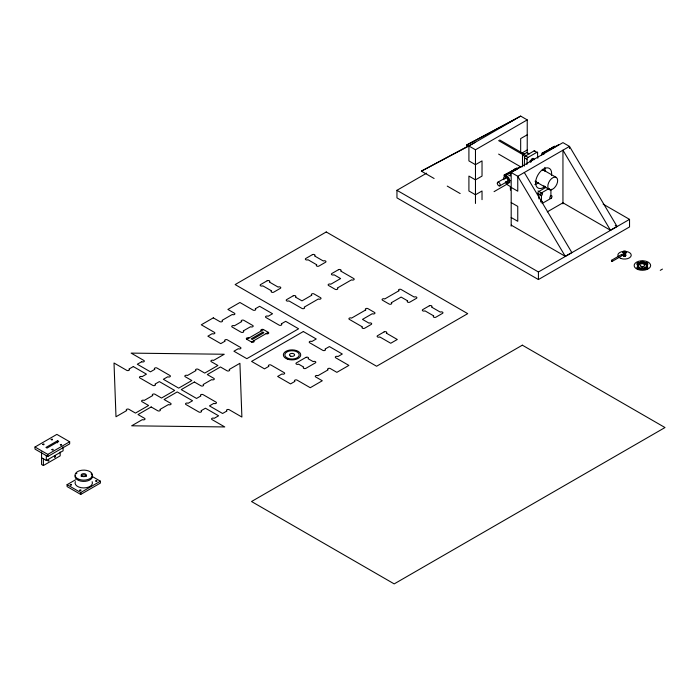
<?xml version="1.0" encoding="UTF-8"?>
<svg xmlns="http://www.w3.org/2000/svg" width="700" height="700" viewBox="0 0 700 700"><rect width="100%" height="100%" fill="white"/><g stroke="black" fill="none" stroke-linecap="round" stroke-linejoin="round"><path stroke-width="1.05" d="M524.309 166.075L524.589 156.511L534.546 150.614L535.246 151.463M526.864 164.561L527.231 157.876L537.434 151.987L537.801 158.252M622.387 255.474L621.696 254.424L622.317 255.553L612.106 261.441L611.485 261.109L611.468 260.33L621.67 254.432M549.115 149.529L550.576 148.794M550.567 148.855L549.176 149.546M612.106 261.441L611.511 260.304M434.105 178.5L421.374 171.15L475.475 142.196M468.387 146.107L466.567 145.058L520.669 116.104L527.231 119.893L527.231 153.186M520.669 116.104L468.912 145.985L421.374 171.15M603.137 204.12L629.536 219.371L629.536 226.94L538.423 279.554L396.953 197.873L396.953 190.304L426.641 173.162M482.029 199.666L482.029 190.986L475.475 194.775L468.912 190.986L468.912 176.076L475.475 179.865L482.029 176.076L482.029 160.895L475.475 164.684L468.912 160.895L468.912 145.985L475.475 149.774L527.231 119.893M527.231 134.803L520.669 138.591L520.669 152.688M521.605 153.23L527.231 149.984M522.489 166.775L522.489 155.015L526.864 152.486L529.27 153.877M505.864 181.554A3.867 2.231 60 0 0 509.381 182.271A3.867 2.231 60 0 0 508.541 177.634A3.867 2.231 60 0 0 504.884 176.12L503.904 175.236L516.758 168.219M544.171 153.991A3.867 2.231 60 0 0 542.789 154.236L541.809 153.352L554.663 146.326L551.696 148.032A1.103 0.639 60 0 1 552.09 148.024M513.791 169.916L516.705 168.236A1.103 0.639 60 0 1 517.178 168.298L514.264 169.986A1.103 0.639 60 0 0 513.817 169.855L517.755 168.298M542.194 153.151L551.285 148.934M506.529 174.064A1.103 0.639 60 0 1 506.975 174.195L509.819 172.48A1.103 0.639 60 0 0 509.407 172.436M552.169 148.102L555.082 146.423A1.103 0.639 60 0 0 554.645 146.282M35 447.011L56.866 434.385L69.668 441.77L69.668 443.879L47.801 456.505L35 449.111L35 447.011L47.801 454.396L69.668 441.77M504.525 175.91L507.308 174.3M509.162 173.232L520.669 166.609M542.43 154.026L545.212 152.416M548.371 150.614L558.574 144.725M504.884 176.12L506.161 175.385M511.192 226.179L511.192 172.506L562.949 142.625L569.503 146.405L617.041 226.459L610.479 230.248L562.949 202.808L547.278 211.855M497.735 182.306L506.056 177.502M57.619 440.711L45.955 447.44L47.049 448.07L58.712 441.341L57.619 440.711L57.619 442.811M499.8 185.885L508.121 181.072M509.731 180.924L510.37 180.548M494.06 191.651L506.817 184.284M248.964 338.012A1.549 0.893 0 0 0 246.776 338.012A1.549 0.893 0 0 0 246.776 339.281L263.541 329.595L268.293 332.342A1.549 0.893 0 0 1 268.293 333.602A1.549 0.893 0 0 1 266.105 333.602M41.571 457.748L46.322 460.495L63.087 450.809L63.087 446.915M246.776 339.281L251.527 342.02L268.293 332.342M41.571 451.946L41.571 464.485L43.4 465.535L60.174 455.858L60.174 452.008M545.781 187.46L538.895 191.441A1.549 0.893 -60 0 0 537.801 193.331A1.549 0.893 -60 0 0 538.895 193.97L538.895 198.879M549.194 188.44L541.441 192.911L537.994 190.925M542.308 203.359L550.918 198.389M92.225 476.455L100.406 481.18L100.406 483.07L80.728 494.436L67.086 486.561L67.086 484.671L75.521 479.798M67.086 484.671L80.728 492.546L100.406 481.18M511.192 225.111L565.285 256.34L571.847 252.551L524.309 172.506M396.953 190.304L538.423 271.976L629.536 219.371M660.258 270.349L662.445 269.089M466.567 145.058L514.106 119.893M512.164 170.87C510.974 171.789 514.159 169.741 512.312 170.923M552.396 147.254L551.994 147.674L553 148.339A3.867 2.231 60 0 1 553.271 148.164M514.491 169.138L514.089 169.558L515.086 170.231A3.867 2.231 60 0 1 515.524 169.986M551.696 148.032L555.66 146.405M513.38 170.817L504.289 175.035M534.153 150.832L537.801 152.933M530.688 162.164L530.688 161.455A2.319 1.339 -60 0 1 532.332 158.611L533.488 159.285M499.713 139.991L524.947 154.56M525.403 155.881L527.957 157.351M498.619 140.621L523.854 155.19M522.489 155.015L524.895 156.406M524.309 157.771L526.864 159.241M529.891 160.991L530.688 161.455M542.771 169.278L545.606 170.905M542.553 169.531L556.22 177.415A6.956 4.016 -60 0 1 554.015 188.195A6.956 4.016 -60 0 1 547.986 184.721A6.956 4.016 -60 0 1 556.22 177.415M498.619 154.096L521.054 167.046M615.221 225.409L617.041 226.459M543.812 185.867L545.09 186.602M549.736 189.289L550.918 189.971L550.918 195.86L550.322 195.519M535.596 181.58L549.264 189.472M511.192 172.506L517.755 176.286L565.285 256.34M506.975 174.195L510.326 175.98L510.457 172.506M537.889 193.384L539.07 194.075M539.665 194.416L541.441 195.44L541.441 201.329L540.846 200.987M511.192 187.416L517.755 191.196L517.755 176.286L569.503 146.405L569.503 148.54M511.192 202.597L517.755 206.386L517.755 221.296L511.192 217.508M447.248 186.095L460.162 193.55M505.391 182.245L506.502 183.977A1.103 0.639 60 0 0 506.896 184.45L510.326 186.55L510.457 190.181M610.479 230.248L562.949 150.194L562.949 203.875M643.816 262.859A1.549 0.893 0 0 0 644.394 262.692A2.065 1.19 0 0 1 647.141 262.78A2.065 1.19 0 0 1 647.29 264.364L647.29 265.204A1.549 0.893 0 0 0 646.975 265.912A4.638 2.678 0 0 1 646.975 266.796A1.549 0.893 0 0 0 647.29 267.505A2.065 1.19 0 0 1 647.141 269.089A2.065 1.19 0 0 1 644.394 269.176A1.549 0.893 0 0 0 643.178 268.993A4.638 2.678 0 0 1 641.629 268.993A1.549 0.893 0 0 0 640.413 269.176A2.065 1.19 0 0 1 637.665 269.089A2.065 1.19 0 0 1 637.508 267.505L637.508 266.665A1.549 0.893 0 0 0 637.831 265.956A4.638 2.678 0 0 1 637.831 265.064A1.549 0.893 0 0 0 637.508 264.364A2.065 1.19 0 0 1 637.665 262.78A2.065 1.19 0 0 1 640.413 262.692A1.549 0.893 0 0 0 640.832 262.824M647.29 264.364A1.549 0.893 0 0 0 646.975 265.064A4.638 2.678 0 0 1 646.975 265.956A1.549 0.893 0 0 0 647.29 266.665L647.29 267.505M646.975 265.064L646.975 266.796M644.394 262.692L644.394 263.533A2.065 1.19 0 0 1 647.141 263.62A2.065 1.19 0 0 1 647.29 265.204M637.508 266.665A2.065 1.19 0 0 0 637.665 268.249A2.065 1.19 0 0 0 640.413 268.336A1.549 0.893 0 0 1 641.629 268.152A4.638 2.678 0 0 0 643.178 268.152A1.549 0.893 0 0 1 644.394 268.336L644.394 269.176M643.178 268.152L643.178 268.993M641.629 268.152L641.629 268.993M640.413 262.692L640.413 263.533A1.549 0.893 0 0 0 640.832 263.672M640.413 268.336L640.413 269.176M637.831 265.064L637.831 266.796A1.549 0.893 0 0 1 637.508 267.505M637.508 264.364L637.508 265.204A1.549 0.893 0 0 1 637.831 265.912A4.638 2.678 0 0 0 637.831 266.796M625.275 252.674L625.275 256.043M538.423 271.976L538.423 279.554M475.475 149.774L475.475 203.455M80.728 492.546L80.728 494.436M47.801 454.396L47.801 456.505M46.322 455.621L46.322 460.495M43.4 458.806L43.4 465.535M509.889 182.779A1.103 0.639 60 0 1 509.626 182.595M544.434 152.18A1.103 0.639 60 0 1 544.88 152.311L547.794 150.631A1.103 0.639 60 0 0 547.356 150.491M515.812 169.811A3.867 2.231 60 0 1 516.924 169.514M503.991 179.725A3.867 2.231 60 0 1 505.811 176.251A3.867 2.231 60 0 1 509.154 181.335A3.867 2.231 60 0 1 505.662 182.28M504.963 178.832A2.065 1.19 60 0 1 506.415 177.992A2.065 1.19 60 0 1 507.876 180.521A2.065 1.19 60 0 1 506.415 181.361M541.747 155.024A3.867 2.231 60 0 1 542.92 154.35M553.262 148.383A3.867 2.231 60 0 1 553.403 148.181M532.332 158.611A2.319 1.339 -60 0 1 533.969 159.565M530.898 161.998A2.065 1.19 -60 0 1 532.009 159.416A2.065 1.19 -60 0 1 533.733 159.609M534.1 159.731A2.712 1.566 -60 0 0 533.916 159.294L533.365 158.944A1.82 1.05 -60 0 0 532.026 159.714L531.475 160.711A2.712 1.566 -60 0 0 531.291 161.35M643.361 266.578A1.032 0.595 0 0 1 641.392 266.245M643.72 264.6A2.065 1.19 0 0 1 643.991 266.271A2.065 1.19 0 0 1 641.086 266.429A2.065 1.19 0 0 1 640.815 264.757M647.29 266.665A2.065 1.19 0 0 1 647.141 268.249A2.065 1.19 0 0 1 644.394 268.336M637.508 265.204A2.065 1.19 0 0 1 637.665 263.62A2.065 1.19 0 0 1 640.413 263.533M624.951 255.08A1.032 0.595 0 0 1 625.371 255.981A1.032 0.595 0 0 1 623.753 256.007A1.032 0.595 0 0 1 624.076 255.089M625.188 254.45A1.461 0.84 0 0 1 625.651 255.745A1.461 0.84 0 0 1 623.35 255.684A1.461 0.84 0 0 1 624.032 254.415M540.75 202.011A1.549 0.893 -60 0 1 542.29 201.311A1.549 0.893 -60 0 1 542.133 203.175M551.609 189.289A1.549 0.893 -60 0 1 550.445 190.12A1.549 0.893 -60 0 1 549.824 189.341M253.715 340.76A1.549 0.893 0 0 1 253.715 342.02A1.549 0.893 0 0 1 251.527 342.02M261.354 330.864A1.549 0.893 0 0 1 261.354 329.595A1.549 0.893 0 0 1 263.541 329.595M544.775 167.396A11.34 6.545 -60 0 1 544.95 171.526M538.528 182.656A11.34 6.545 -60 0 1 534.861 184.572M545.09 186.445A11.34 6.545 -60 0 1 535.622 183.374A11.34 6.545 -60 0 1 544.119 168.656A11.34 6.545 -60 0 1 551.512 175.315M542.281 169.54A6.956 4.016 -60 0 1 542.736 170.293M536.349 181.352A6.956 4.016 -60 0 1 535.062 181.23M91.157 473.786A8.689 5.014 0 0 1 85.409 481.32A8.689 5.014 0 0 1 75.18 475.58M76.388 473.734A8.689 5.014 0 0 1 76.851 473.349M92.164 481.688A8.689 5.014 0 0 1 83.668 487.935A8.689 5.014 0 0 1 75.364 481.609M81.174 476.411A2.581 1.488 0 0 1 83.746 474.924A2.581 1.488 0 0 1 86.328 476.411M47.959 460.749C49.227 462.21 49.123 458.019 47.959 460.749M54.521 456.96C55.764 458.5 55.641 454.16 54.521 456.96M42.796 444.334C44.319 445.979 44.704 442.873 42.805 444.29M51.179 439.495C52.482 441.175 53.296 438.078 51.188 439.442M51.949 449.619C53.357 451.316 53.9 448.123 51.949 449.619M60.331 444.78C61.731 446.469 62.326 443.293 60.331 444.78M70.219 484.767C71.505 486.456 72.362 483.341 70.236 484.724M79.695 490.245C81.034 491.916 81.839 488.801 79.712 490.201M95.734 480.988C97.282 482.659 97.519 479.465 95.734 480.988M638.356 264.416C639.73 266.114 640.36 262.92 638.356 264.416M638.356 263.576C639.782 265.248 640.386 262.089 638.356 263.576M638.356 268.205L639.669 268.564L639.756 267.995L638.356 267.365L639.861 267.269L638.365 268.161M644.91 263.576C646.336 265.256 646.949 262.089 644.91 263.576M644.91 264.416C646.284 266.123 646.923 262.92 644.91 264.416M644.91 268.205C646.616 269.806 646.572 266.735 644.928 268.161M644.91 267.365C646.258 269.027 647.045 265.93 644.928 267.312M326.244 231.963L235.13 284.576L376.591 366.249L467.714 313.644L326.244 231.963M267.172 280.77L260.61 284.559A1.549 0.893 0 0 0 260.61 285.819A1.549 0.893 0 0 0 262.797 285.819L271.574 290.885A1.549 0.893 0 0 0 271.574 292.145A1.549 0.893 0 0 0 273.761 292.145L280.324 288.356A1.549 0.893 0 0 0 280.324 287.096A1.549 0.893 0 0 0 278.136 287.096L269.36 282.03A1.549 0.893 0 0 0 269.36 280.77A1.549 0.893 0 0 0 267.172 280.77M312.366 254.678L305.804 258.466A1.549 0.893 0 0 0 305.804 259.726A1.549 0.893 0 0 0 307.991 259.726L316.767 264.793A1.549 0.893 0 0 0 316.767 266.053A1.549 0.893 0 0 0 318.955 266.053L325.517 262.264A1.549 0.893 0 0 0 325.517 261.004A1.549 0.893 0 0 0 323.33 261.004L314.554 255.938A1.549 0.893 0 0 0 314.554 254.678A1.549 0.893 0 0 0 312.366 254.678M213.308 317.852L201.276 324.791L214.428 332.386A1.549 0.893 0 0 1 214.428 333.646A1.549 0.893 0 0 1 212.24 333.646L207.865 336.175L220.78 343.63L225.155 341.101A1.549 0.893 0 0 1 225.155 339.841A1.549 0.893 0 0 1 227.343 339.841L240.485 347.428A1.549 0.893 0 0 1 240.485 348.696A1.549 0.893 0 0 1 238.297 348.696L233.922 351.216L246.838 358.671L298.594 328.79L285.679 321.335L281.304 323.864A1.549 0.893 0 0 1 281.304 325.124A1.549 0.893 0 0 1 279.125 325.124L265.974 317.537A1.549 0.893 0 0 1 265.974 316.269A1.549 0.893 0 0 1 268.161 316.269L272.536 313.749L259.621 306.294L255.246 308.814A1.549 0.893 0 0 1 255.246 310.082A1.549 0.893 0 0 1 253.059 310.082L239.916 302.488L227.885 309.435L234.447 313.224A1.549 0.893 0 0 1 234.447 314.484A1.549 0.893 0 0 1 232.26 314.484L222.058 320.373A1.549 0.893 0 0 1 222.058 321.632A1.549 0.893 0 0 1 219.87 321.632L213.308 317.852M133.306 366.564L128.931 369.092A1.549 0.893 0 0 1 128.931 370.352A1.549 0.893 0 0 1 126.744 370.352L114.013 363.002L115.99 416.754L126.718 410.559A1.549 0.893 0 0 1 126.718 409.299A1.549 0.893 0 0 1 128.905 409.299L135.468 413.088L148.61 405.493L142.048 401.704A1.549 0.893 0 0 1 142.048 400.444A1.549 0.893 0 0 1 144.235 400.444L152.775 395.509A1.549 0.893 0 0 1 152.775 394.249A1.549 0.893 0 0 1 154.963 394.249L161.525 398.037L174.676 390.451L159.364 381.605L154.989 384.134A1.549 0.893 0 0 1 154.989 385.394A1.549 0.893 0 0 1 152.801 385.394L139.895 377.939A1.549 0.893 0 0 1 139.895 376.679A1.549 0.893 0 0 1 142.074 376.679L146.449 374.15L133.306 366.564M141.689 361.725L137.314 364.245L150.456 371.84L154.831 369.311A1.549 0.893 0 0 1 154.831 368.051A1.549 0.893 0 0 1 157.019 368.051L169.934 375.506A1.549 0.893 0 0 1 169.934 376.766A1.549 0.893 0 0 1 167.746 376.766L163.371 379.295L178.684 388.132L191.826 380.537L185.273 376.757A1.549 0.893 0 0 1 185.273 375.489A1.549 0.893 0 0 1 187.451 375.489L195.991 370.562A1.549 0.893 0 0 1 195.991 369.303A1.549 0.893 0 0 1 198.179 369.303L204.741 373.082L217.893 365.496L211.33 361.707A1.549 0.893 0 0 1 211.33 360.447A1.549 0.893 0 0 1 213.518 360.447L224.245 354.252L131.145 353.115L143.876 360.465A1.549 0.893 0 0 1 143.876 361.725A1.549 0.893 0 0 1 141.689 361.725M241.675 321.598L234.386 325.806A1.549 0.893 0 0 0 232.199 325.806A1.549 0.893 0 0 0 232.199 327.075L241.071 332.194A1.549 0.893 0 0 0 243.259 332.194A1.549 0.893 0 0 0 243.259 330.934L250.547 326.725A1.549 0.893 0 0 0 252.735 326.725A1.549 0.893 0 0 0 252.735 325.465L243.862 320.338A1.549 0.893 0 0 0 241.675 320.338A1.549 0.893 0 0 0 241.675 321.598M293.23 295.811L286.676 299.6A1.549 0.893 0 0 0 286.676 300.869A1.549 0.893 0 0 0 288.855 300.869L301.98 308.438A1.549 0.893 0 0 0 304.168 308.438A1.549 0.893 0 0 0 304.168 307.178L318.377 298.97A1.549 0.893 0 0 0 320.565 298.97A1.549 0.893 0 0 0 320.565 297.71L314.011 293.921A1.549 0.893 0 0 0 311.824 293.921A1.549 0.893 0 0 0 311.824 295.181L301.98 300.869L295.418 297.08A1.549 0.893 0 0 0 295.418 295.811A1.549 0.893 0 0 0 293.23 295.811M338.424 269.719L331.87 273.507A1.549 0.893 0 0 0 331.87 274.776A1.549 0.893 0 0 0 334.058 274.776L340.611 278.556L330.776 284.244A1.549 0.893 0 0 0 328.589 284.244A1.549 0.893 0 0 0 328.589 285.504L335.151 289.293A1.549 0.893 0 0 0 337.339 289.293A1.549 0.893 0 0 0 337.339 288.033L351.549 279.825A1.549 0.893 0 0 0 353.736 279.825A1.549 0.893 0 0 0 353.736 278.556L340.611 270.988A1.549 0.893 0 0 0 340.611 269.719A1.549 0.893 0 0 0 338.424 269.719M262.815 332.124L251.16 338.861L252.254 339.491L263.909 332.754L262.815 332.124M151.165 406.963L138.014 414.558L144.576 418.346A1.549 0.893 0 0 1 144.576 419.606A1.549 0.893 0 0 1 142.389 419.606L131.661 425.801L224.761 426.939L212.03 419.589A1.549 0.893 0 0 1 212.03 418.329A1.549 0.893 0 0 1 214.218 418.329L218.593 415.8L205.441 408.214L201.066 410.743A1.549 0.893 0 0 1 201.066 412.002A1.549 0.893 0 0 1 198.888 412.002L185.972 404.547A1.549 0.893 0 0 1 185.972 403.287A1.549 0.893 0 0 1 188.16 403.287L192.535 400.759L177.222 391.921L164.08 399.507L170.634 403.296A1.549 0.893 0 0 1 170.634 404.565A1.549 0.893 0 0 1 168.446 404.565L159.906 409.491A1.549 0.893 0 0 1 159.906 410.751A1.549 0.893 0 0 1 157.727 410.751L151.165 406.963M194.381 382.016L181.23 389.602L196.543 398.44L200.918 395.92A1.549 0.893 0 0 1 200.918 394.66A1.549 0.893 0 0 1 203.105 394.66L216.011 402.115A1.549 0.893 0 0 1 216.011 403.375A1.549 0.893 0 0 1 213.824 403.375L209.457 405.895L222.6 413.49L226.975 410.961A1.549 0.893 0 0 1 226.975 409.701A1.549 0.893 0 0 1 229.162 409.701L241.885 417.051L239.916 363.3L229.189 369.495A1.549 0.893 0 0 1 229.189 370.755A1.549 0.893 0 0 1 227.001 370.755L220.439 366.966L207.296 374.561L213.85 378.35A1.549 0.893 0 0 1 213.85 379.61A1.549 0.893 0 0 1 211.662 379.61L203.131 384.536A1.549 0.893 0 0 1 203.131 385.805A1.549 0.893 0 0 1 200.944 385.805L194.381 382.016M303.336 331.529L251.58 361.41L264.486 368.865L268.861 366.336A1.549 0.893 0 0 1 268.861 365.076A1.549 0.893 0 0 1 271.049 365.076L284.2 372.662A1.549 0.893 0 0 1 284.2 373.931A1.549 0.893 0 0 1 282.012 373.931L277.637 376.451L290.553 383.906L294.928 381.386A1.549 0.893 0 0 1 294.928 380.118A1.549 0.893 0 0 1 297.106 380.118L310.257 387.713L322.289 380.765L315.726 376.976A1.549 0.893 0 0 1 315.726 375.716A1.549 0.893 0 0 1 317.914 375.716L328.116 369.828A1.549 0.893 0 0 1 328.116 368.559A1.549 0.893 0 0 1 330.304 368.559L336.866 372.348L348.889 365.409L335.746 357.814A1.549 0.893 0 0 1 335.746 356.554A1.549 0.893 0 0 1 337.934 356.554L342.309 354.025L329.394 346.57L325.019 349.099A1.549 0.893 0 0 1 325.019 350.359A1.549 0.893 0 0 1 322.831 350.359L309.689 342.773A1.549 0.893 0 0 1 309.689 341.504A1.549 0.893 0 0 1 311.868 341.504L316.243 338.984L303.336 331.529M365.767 309.916L351.549 318.124A1.549 0.893 0 0 0 349.361 318.124A1.549 0.893 0 0 0 349.361 319.384L362.486 326.961A1.549 0.893 0 0 0 362.486 328.221A1.549 0.893 0 0 0 364.674 328.221L371.227 324.433A1.549 0.893 0 0 0 371.227 323.172A1.549 0.893 0 0 0 369.04 323.172L362.486 319.384L372.321 313.705A1.549 0.893 0 0 0 374.509 313.705A1.549 0.893 0 0 0 374.509 312.436L367.946 308.648A1.549 0.893 0 0 0 365.767 308.648A1.549 0.893 0 0 0 365.767 309.916M398.93 290.762L384.72 298.97A1.549 0.893 0 0 0 382.533 298.97A1.549 0.893 0 0 0 382.533 300.23L389.086 304.019A1.549 0.893 0 0 0 391.274 304.019A1.549 0.893 0 0 0 391.274 302.759L401.118 297.08L407.68 300.869A1.549 0.893 0 0 0 407.68 302.129A1.549 0.893 0 0 0 409.868 302.129L416.43 298.34A1.549 0.893 0 0 0 416.43 297.08A1.549 0.893 0 0 0 414.243 297.08L401.118 289.502A1.549 0.893 0 0 0 398.93 289.502A1.549 0.893 0 0 0 398.93 290.762M305.882 357.411L296.406 362.88A1.549 0.893 0 0 0 296.406 364.14A1.549 0.893 0 0 0 298.594 364.14L303.695 367.089A1.549 0.893 0 0 0 303.695 368.349A1.549 0.893 0 0 0 305.882 368.349L315.359 362.88A1.549 0.893 0 0 0 315.359 361.62A1.549 0.893 0 0 0 313.171 361.62L308.07 358.671A1.549 0.893 0 0 0 308.07 357.411A1.549 0.893 0 0 0 305.882 357.411M384.142 331.887L377.58 335.676A1.549 0.893 0 0 0 377.58 336.936A1.549 0.893 0 0 0 379.767 336.936L390.731 343.262L397.294 339.483L386.33 333.148A1.549 0.893 0 0 0 386.33 331.887A1.549 0.893 0 0 0 384.142 331.887M429.336 305.795L422.774 309.584A1.549 0.893 0 0 0 422.774 310.844A1.549 0.893 0 0 0 424.961 310.844L433.738 315.91A1.549 0.893 0 0 0 433.738 317.17A1.549 0.893 0 0 0 435.925 317.17L442.488 313.39A1.549 0.893 0 0 0 442.488 312.121A1.549 0.893 0 0 0 440.3 312.121L431.524 307.055A1.549 0.893 0 0 0 431.524 305.795A1.549 0.893 0 0 0 429.336 305.795M522.34 345.179L251.527 501.524L394.196 583.896L665 427.543L522.34 345.179M624.558 252.849L623.516 252.254L623.516 255.614L624.558 256.217L624.558 252.849M497.324 183.531A2.065 1.19 60 0 0 499.686 185.929A2.065 1.19 60 0 0 499.284 182.822A2.065 1.19 60 0 0 497.324 183.531M641.358 263.594A2.065 1.19 0 0 0 644.464 262.579A2.065 1.19 0 0 0 641.392 261.529A2.065 1.19 0 0 0 641.358 263.594M641.874 263.078A1.032 0.595 0 0 0 643.431 262.57A1.032 0.595 0 0 0 641.9 262.045A1.032 0.595 0 0 0 641.874 263.078M637.91 269.509A8.251 4.76 0 0 0 650.641 265.764A8.251 4.76 0 0 0 638.654 261.275A8.251 4.76 0 0 0 637.91 269.509M620.891 258.449A6.703 3.867 0 0 0 631.234 255.404A6.703 3.867 0 0 0 621.504 251.755A6.703 3.867 0 0 0 620.891 258.449M623.49 253.277A2.065 1.19 0 0 0 626.605 252.271A2.065 1.19 0 0 0 623.534 251.221A2.065 1.19 0 0 0 623.49 253.277M624.024 252.77A1.032 0.595 0 0 0 625.572 252.254A1.032 0.595 0 0 0 624.024 251.737A1.032 0.595 0 0 0 624.024 252.77M541.721 195.23A1.549 0.893 -60 0 0 542.211 192.841A1.549 0.893 -60 0 0 540.383 194.46A1.549 0.893 -60 0 0 541.721 195.23M551.197 198.179A1.549 0.893 -60 0 0 551.688 195.781A1.549 0.893 -60 0 0 549.859 197.409A1.549 0.893 -60 0 0 551.197 198.179M290.745 356.178A2.581 1.488 0 0 0 294.613 354.882A2.581 1.488 0 0 0 290.745 353.596A2.581 1.488 0 0 0 290.745 356.178M287.473 359.152A8.689 5.014 0 0 0 300.72 355.031A8.689 5.014 0 0 0 287.91 350.473A8.689 5.014 0 0 0 287.473 359.152M287.989 358.339A7.219 4.165 0 0 0 299.233 355.18A7.219 4.165 0 0 0 288.881 351.137A7.219 4.165 0 0 0 287.989 358.339M78.951 479.316A8.689 5.014 0 0 0 92.418 475.449A8.689 5.014 0 0 0 79.87 470.645A8.689 5.014 0 0 0 78.951 479.316M82.46 476.429A2.581 1.488 0 0 0 86.328 475.134A2.581 1.488 0 0 0 82.46 473.847A2.581 1.488 0 0 0 82.46 476.429"/></g></svg>
